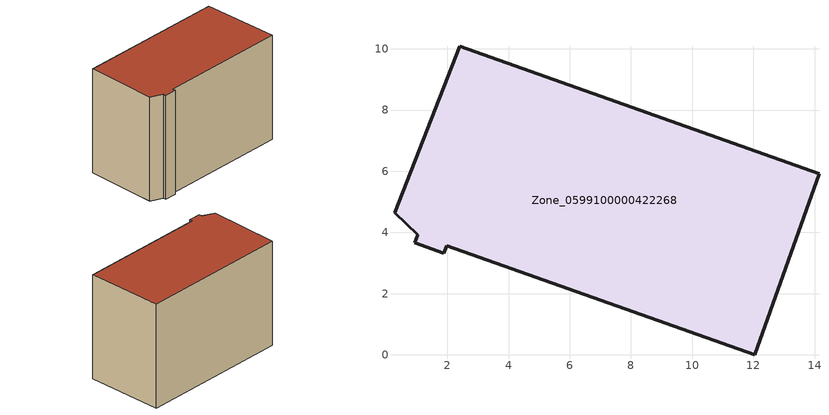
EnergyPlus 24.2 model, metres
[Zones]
Zone_0599100000422268
 floor ground (C_G): 12.05,0 1.97,3.57 1.89,3.33 0.93,3.67 1.04,3.92 0.27,4.65 2.4,10.09 14.14,5.92 z0.41
 wall outside (C_F): 1.97,3.57 12.05,0 14.14,5.92 2.4,10.09 0.27,4.65 1.04,3.92 0.93,3.67 1.89,3.33 1.97,3.57 z0.41:9.11
 roof outside (C_R): 0.27,4.65 1.04,3.92 0.93,3.67 1.89,3.33 1.97,3.57 12.05,0 14.14,5.92 2.4,10.09 z9.11
[BUILDING]
Pand.0599100000422268: North Axis=0; Terrain=City; Loads Convergence Tolerance Value=0.04; Temperature Convergence Tolerance Value=0.4; Solar Distribution=FullExterior; Maximum Number of Warmup Days=25; Minimum Number of Warmup Days=1
[Site:Location]
Rotterdam.The.Hague.AP_ZH_NLD Design_Conditions: Latitude=51.96; Longitude=4.45; Time Zone=1; Elevation=-4.5
[SITE:GROUNDTEMPERATURE:BUILDINGSURFACE]
18, 18, 18, 18, 18, 18, 18, 18, 18, 18, 18, 18
[MATERIAL] Thermal Absorptance=0.9; Solar Absorptance=0.7; Visible Absorptance=0.7
Name | Roughness | Thickness | Conductivity | Density | Specific Heat
G.TC.2006-2014 | MediumSmooth | 0.15 | 0.06 | 540 | 1210
F.TC.2006-2014 | Rough | 0.3 | 0.12 | 1920 | 840
R.TC.2006-2014 | MediumRough | 0.2 | 0.08 | 1500 | 1000
[CONSTRUCTION]
C_G: G.TC.2006-2014
C_F: F.TC.2006-2014
C_R: R.TC.2006-2014
[ZONE]
Zone_0599100000422268: Type=1; Multiplier=1; Ceiling Height=Autocalculate; Volume=Autocalculate; Floor Area=autocalculate; Part of Total Floor Area=Yes
[ZONEINFILTRATION:DESIGNFLOWRATE]
Infil_Zone_0599100000422268: Zone or ZoneList or Space or SpaceList=Zone_0599100000422268; Schedule=AlwaysOn; Design Flow Rate Calculation Method=Flow/Area; Flow Rate per Floor Area=0.0015; Constant Term Coefficient=1; Temperature Term Coefficient=0; Velocity Term Coefficient=0; Velocity Squared Term Coefficient=0
[HVACTEMPLATE:ZONE:IDEALLOADSAIRSYSTEM]
Zone_0599100000422268: Maximum Heating Supply Air Temperature=50; Minimum Cooling Supply Air Temperature=13; Maximum Heating Supply Air Humidity Ratio=0.0156; Minimum Cooling Supply Air Humidity Ratio=0.0077; Heating Limit=NoLimit; Cooling Limit=NoLimit; Dehumidification Control Type=ConstantSensibleHeatRatio; Cooling Sensible Heat Ratio=0.7; Dehumidification Setpoint=60; Humidification Control Type=None; Humidification Setpoint=30; Outdoor Air Method=None; Outdoor Air Flow Rate per Person=0.00944; Outdoor Air Flow Rate per Zone Floor Area=0; Outdoor Air Flow Rate per Zone=0; Demand Controlled Ventilation Type=None; Outdoor Air Economizer Type=NoEconomizer; Heat Recovery Type=None; Sensible Heat Recovery Effectiveness=0.7; Latent Heat Recovery Effectiveness=0.65
[ZONECONTROL:THERMOSTAT]
ThermostatControl_Zone_0599100000422268: Zone or ZoneList=Zone_0599100000422268; Control Type Schedule=DualSetpointControlType; Control 1=Thermostat_Zone_0599100000422268; Temperature Difference Between Cutout And Setpoint=0
[THERMOSTATSETPOINT:DUALSETPOINT]
Thermostat_Zone_0599100000422268: Heating Setpoint Temperature Schedule=HeatingSetpoint_Zone_0599100000422268; Cooling Setpoint Temperature Schedule=CoolingSetpoint_Zone_0599100000422268
[SCHEDULE:COMPACT]
HeatingSetpoint_Zone_0599100000422268: Through: 12/31, For: AllDays, Until: 24:00, 21
CoolingSetpoint_Zone_0599100000422268: Through: 12/31, For: AllDays, Until: 24:00, 24
DualSetpointControlType: Through: 12/31, For: AllDays, Until: 24:00, 4
AlwaysOn: Through: 12/31, For: AllDays, Until: 24:00, 1
